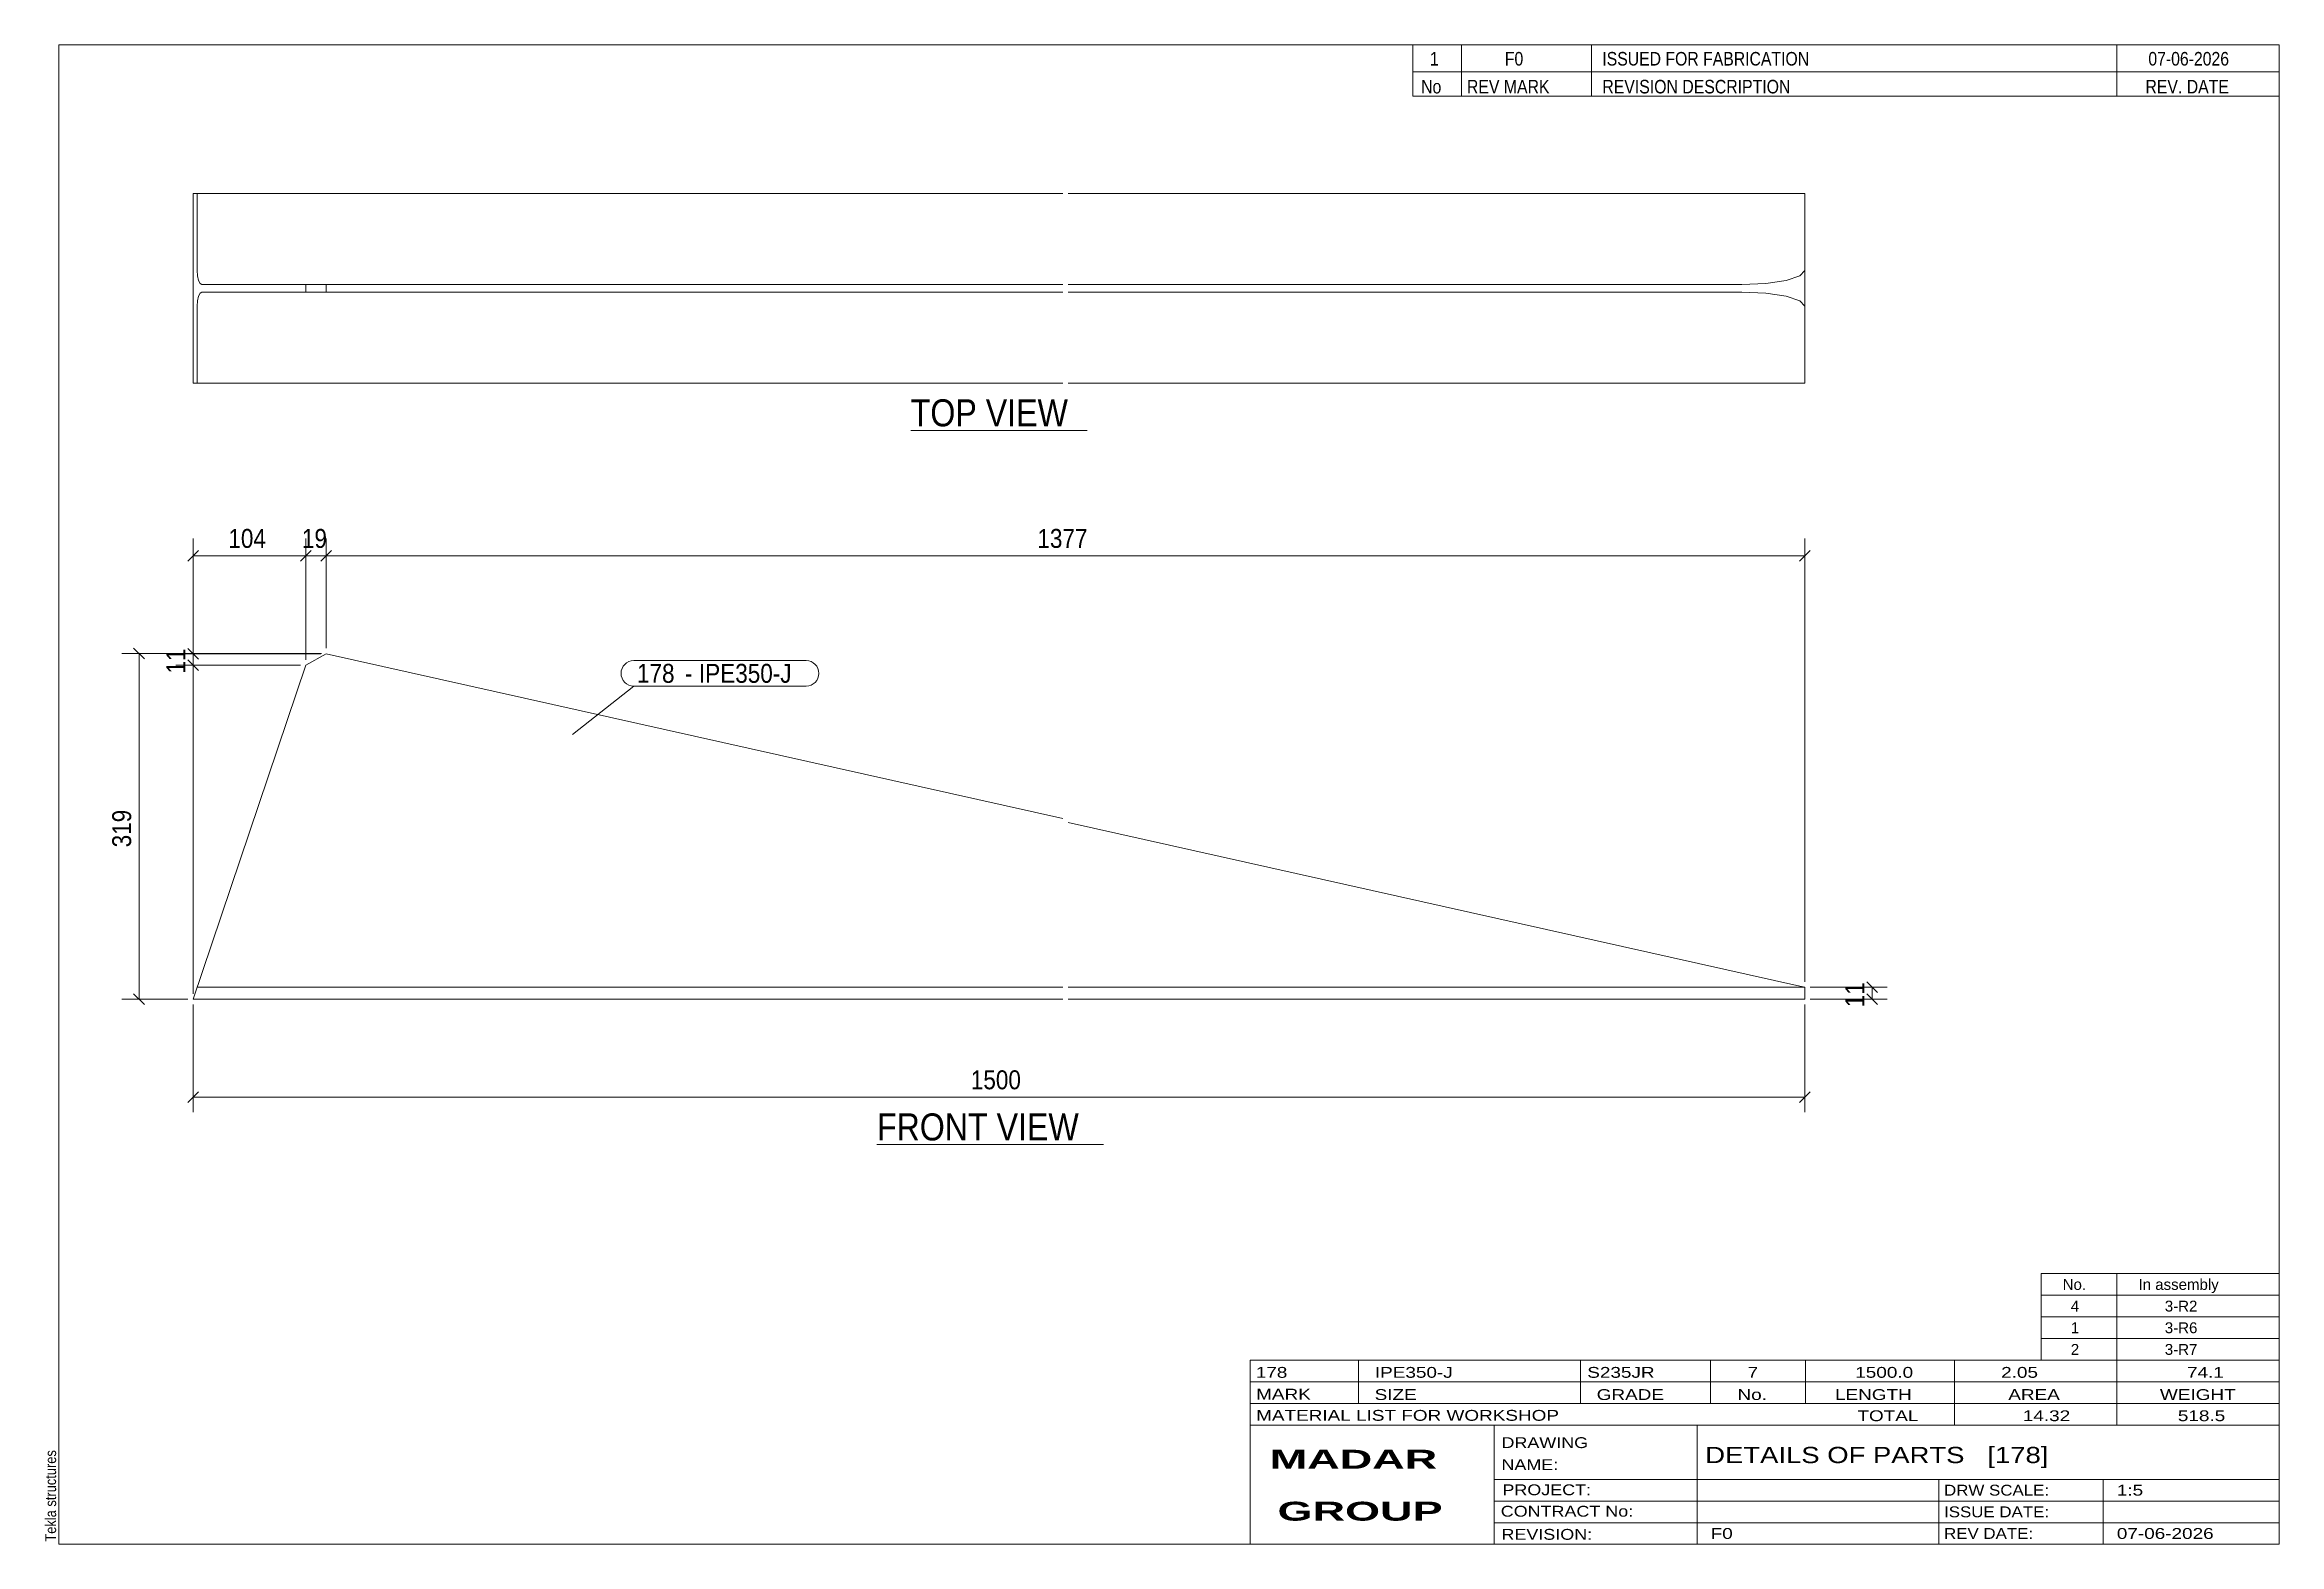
# Model space of a CAD drawing. Header units: millimetres. Extents: x 2 to 415, y 5 to 282.
import ezdxf

# ---------------------------------------------------------------- set-up
doc = ezdxf.new("R2010")
doc.units = ezdxf.units.MM
doc.linetypes.add('XKITLINE00', pattern=[0])
for name, color, linetype, lineweight in [('Dimensions', 7, 'Continuous', 0), ('DrawingSheet', 5, 'Continuous', 0), ('OtherObjectType', 7, 'Continuous', 0), ('Part', 2, 'Continuous', 0), ('PartMark', 7, 'Continuous', 0)]:
    doc.layers.add(name, color=color, linetype=linetype, lineweight=lineweight)
doc.styles.add('ARIAL', font='ARIAL.TTF')
doc.styles.add('ARIAL_BOLD', font='ARIALBD.TTF')
doc.styles.add('ARIAL_NARROW', font='ARIALN.TTF')

# ---------------------------------------------------------------- blocks, each defined once
blk = doc.blocks.new('*A1')
at = {"layer": 'Part', "color": 2, "linetype": 'XKITLINE00', "lineweight": 0}
for p, q in [((54.38, 169.5), (50.6, 167.37)), ((190.38, 139.08), (54.38, 169.5)), ((50.6, 167.37), (29.81, 105.7)), ((326.49, 108.1), (191.38, 138.31)), ((190.38, 107.9), (30.55, 107.9)), ((327.38, 107.9), (191.38, 107.9)), ((326.49, 108.1), (327.38, 107.9)), ((327.38, 105.7), (327.38, 107.9)), ((29.81, 105.7), (190.38, 105.7)), ((191.38, 105.7), (327.38, 105.7))]:
    blk.add_line(p, q, dxfattribs=at)
blk = doc.blocks.new('*A2')
at = {"layer": 'Part', "color": 2, "linetype": 'XKITLINE00', "lineweight": 0}
for p, q in [((29.81, 219.5), (29.81, 254.5)), ((190.38, 254.5), (29.81, 254.5)), ((30.55, 240.3), (30.55, 254.5)), ((327.38, 254.5), (191.38, 254.5)), ((327.38, 219.5), (327.38, 254.5)), ((30.62, 239.31), (30.55, 240.3)), ((327.38, 240.3), (326.49, 239.31)), ((30.81, 238.46), (30.62, 239.31)), ((30.62, 234.69), (30.81, 235.54)), ((31.09, 237.9), (30.81, 238.46)), ((30.81, 235.54), (31.09, 236.1)), ((31.43, 237.7), (31.09, 237.9)), ((31.09, 236.1), (31.43, 236.3)), ((190.38, 237.7), (31.43, 237.7)), ((190.38, 236.3), (31.43, 236.3)), ((50.6, 236.3), (50.6, 237.7)), ((54.38, 236.3), (54.38, 237.7)), ((315.75, 237.7), (191.38, 237.7)), ((315.75, 236.3), (191.38, 236.3)), ((320.2, 237.9), (315.75, 237.7)), ((315.75, 236.3), (320.2, 236.1)), ((323.97, 238.46), (320.2, 237.9)), ((320.2, 236.1), (323.97, 235.54)), ((326.49, 239.31), (323.97, 238.46)), ((323.97, 235.54), (326.49, 234.69)), ((30.55, 233.7), (30.62, 234.69)), ((30.55, 219.5), (30.55, 233.7)), ((326.49, 234.69), (327.38, 233.7)), ((190.38, 219.5), (29.81, 219.5)), ((327.38, 219.5), (191.38, 219.5))]:
    blk.add_line(p, q, dxfattribs=at)
blk = doc.blocks.new('*A3')
at = {"layer": 'DrawingSheet', "color": 5, "linetype": 'XKITLINE00', "lineweight": 0}
for p, q in [((415, 282), (5, 282)), ((5, 282), (5, 5)), ((415, 5), (415, 282)), ((5, 5), (415, 5))]:
    blk.add_line(p, q, dxfattribs=at)
at = {"layer": 'DrawingSheet', "color": 5, "style": 'ARIAL', "width": 0.85}
blk.add_text('Tekla structures', height=2, rotation=90, dxfattribs=at).set_placement((4.5, 5.5))
blk = doc.blocks.new('*A4')
at = {"layer": 'OtherObjectType', "color": 7, "linetype": 'XKITLINE00', "lineweight": 0}
for p, q in [((371, 55), (415, 55)), ((371, 51), (371, 55)), ((385, 51), (385, 55)), ((415, 51), (415, 55)), ((371, 51), (415, 51)), ((371, 47), (371, 51)), ((385, 47), (385, 51)), ((415, 47), (415, 51)), ((371, 47), (415, 47)), ((371, 43), (371, 47)), ((385, 43), (385, 47)), ((415, 43), (415, 47)), ((371, 43), (415, 43)), ((371, 39), (371, 43)), ((385, 39), (385, 43)), ((415, 39), (415, 43)), ((371, 39), (415, 39))]:
    blk.add_line(p, q, dxfattribs=at)
at = {"layer": 'OtherObjectType', "color": 7, "style": 'ARIAL_NARROW', "width": 1.211571}
for s, p in [('No.', (375, 52)), ('In assembly', (389, 52)), ('4', (376.5, 48)), ('3-R2', (393.86, 48)), ('1', (376.5, 44)), ('3-R6', (393.86, 44)), ('2', (376.5, 40)), ('3-R7', (393.86, 40))]:
    blk.add_text(s, height=2, dxfattribs=at).set_placement(p)
blk = doc.blocks.new('*A5')
at = {"layer": 'OtherObjectType', "color": 7, "linetype": 'XKITLINE00', "lineweight": 0}
for p, q in [((255, 282), (415, 282)), ((415, 282), (255, 282)), ((255, 282), (255, 277)), ((264, 282), (264, 277)), ((288, 282), (288, 277)), ((385, 282), (385, 277)), ((415, 282), (415, 277)), ((255, 277), (415, 277)), ((255, 277), (255, 272.5)), ((255, 277), (415, 277)), ((264, 277), (264, 272.5)), ((288, 277), (288, 272.5)), ((385, 277), (385, 272.5)), ((415, 277), (415, 272.5)), ((415, 272.5), (255, 272.5))]:
    blk.add_line(p, q, dxfattribs=at)
at = {"layer": 'OtherObjectType', "color": 7, "style": 'ARIAL_NARROW'}
for s, width, p in [('1', 1.017001, (258.16, 278.15)), ('F0', 1.017001, (272, 278.15)), ('ISSUED FOR FABRICATION', 1.017001, (290, 278.15)), ('07-06-2026', 1.017001, (390.82, 278.15)), ('No', 1.02, (256.54, 273)), ('REV MARK', 1.02, (265, 273)), ('REVISION DESCRIPTION', 1.02, (290, 273)), ('REV. DATE', 1.02, (390.28, 273))]:
    blk.add_text(s, height=2.5, dxfattribs=dict(at, width=width)).set_placement(p)
blk = doc.blocks.new('*A6')
at = {"layer": 'OtherObjectType', "color": 7, "linetype": 'XKITLINE00', "lineweight": 0}
for p, q in [((225, 39), (415, 39)), ((225, 39), (225, 35)), ((225, 39), (415, 39)), ((245, 35), (245, 39)), ((286, 35), (286, 39)), ((310, 35), (310, 39)), ((327.5, 35), (327.5, 39)), ((355, 35), (355, 39)), ((385, 35), (385, 39)), ((415, 35), (415, 39)), ((225, 35), (415, 35)), ((225, 35), (225, 5)), ((225, 35), (415, 35)), ((245, 31), (245, 35)), ((286, 31), (286, 35)), ((310, 31), (310, 35)), ((327.5, 31), (327.5, 35)), ((355, 31), (355, 35)), ((385, 31), (385, 35)), ((415, 31), (415, 35)), ((225, 31), (415, 31)), ((355, 27), (355, 31)), ((385, 27), (385, 31)), ((415, 27), (415, 31)), ((225, 27), (415, 27)), ((270, 21), (270, 27)), ((307.5, 17), (307.5, 27)), ((415, 21), (415, 27)), ((270, 21), (270, 5)), ((415, 17), (415, 21)), ((270, 17), (415, 17)), ((307.5, 5), (307.5, 17)), ((352.16, 13), (352.16, 17)), ((382.5, 5), (382.5, 17)), ((415, 13), (415, 17)), ((270, 13), (415, 13)), ((352.16, 5), (352.16, 13)), ((415, 9), (415, 13)), ((270, 9), (415, 9)), ((415, 5), (415, 9)), ((225, 5), (415, 5)), ((262.5, 5), (415, 5))]:
    blk.add_line(p, q, dxfattribs=at)
at = {"layer": 'OtherObjectType', "color": 7, "style": 'ARIAL_NARROW'}
for s, height, width, p in [('178', 2, 1.525501, (226.01, 35.76)), ('IPE350-J', 2, 1.525501, (248, 35.76)), ('S235JR', 2, 1.525501, (287.22, 35.76)), ('7', 2, 1.525501, (316.82, 35.76)), ('1500.0', 2, 1.525501, (336.7, 35.76)), ('2.05', 2, 1.525501, (363.64, 35.76)), ('74.1', 2, 1.525501, (397.96, 35.76)), ('MARK', 2, 1.525501, (226.08, 31.73)), ('SIZE', 2, 1.525501, (247.96, 31.66)), ('GRADE', 2, 1.525501, (288.96, 31.66)), ('No.', 2, 1.525501, (314.96, 31.66)), ('LENGTH', 2, 1.525501, (332.96, 31.66)), ('AREA', 2, 1.525501, (364.96, 31.66)), ('WEIGHT', 2, 1.525501, (392.96, 31.66)), ('MATERIAL LIST FOR WORKSHOP', 2, 1.525501, (226.08, 27.82)), ('TOTAL', 2, 1.525501, (337.1, 27.75)), ('14.32', 2, 1.525501, (367.64, 27.75)), ('518.5', 2, 1.525501, (396.27, 27.75)), ('DRAWING', 2, 1.445, (271.38, 22.78)), ('NAME:', 2, 1.445, (271.38, 18.72)), ('DETAILS OF PARTS   [178]', 3, 1.474651, (309, 20)), ('PROJECT:', 2, 1.445, (271.55, 14.07)), ('DRW SCALE:', 2, 1.36, (353.1, 14)), ('1:5', 2, 1.525501, (385, 14)), ('CONTRACT No:', 2, 1.445, (271.25, 10.11)), ('ISSUE DATE:', 2, 1.36, (353.1, 10)), ('REVISION:', 2, 1.445, (271.38, 5.84)), ('F0', 2, 1.525501, (310, 6)), ('REV DATE:', 2, 1.36, (353.1, 6)), ('07-06-2026', 2, 1.525501, (385, 6))]:
    blk.add_text(s, height=height, dxfattribs=dict(at, width=width)).set_placement(p)
at = {"layer": 'OtherObjectType', "color": 1, "style": 'ARIAL_BOLD', "width": 1.7}
for s, p in [('MADAR ', (228.58, 18.97)), ('GROUP', (230.03, 9.37))]:
    blk.add_text(s, height=3.5, dxfattribs=at).set_placement(p)
blk = doc.blocks.new('*A7')
at = {"layer": 'Dimensions', "color": 7, "linetype": 'XKITLINE00', "lineweight": 0}
for p, q in [((53.49, 169.56), (16.61, 169.56)), ((18.82, 170.55), (20.8, 168.57)), ((19.81, 105.7), (19.81, 169.56)), ((28.81, 105.7), (16.61, 105.7)), ((18.82, 106.69), (20.8, 104.71))]:
    blk.add_line(p, q, dxfattribs=at)
at = {"layer": 'Dimensions', "color": 3}
for p in [(19.81, 169.56), (19.81, 105.7)]:
    blk.add_point(p, dxfattribs=at)
at = {"layer": 'Dimensions', "color": 3, "style": 'ARIAL', "width": 0.85}
blk.add_text('319', height=3.5, rotation=90.0002, dxfattribs=at).set_placement((18.36, 133.74))
blk = doc.blocks.new('*A8')
at = {"layer": 'Dimensions', "color": 7, "linetype": 'XKITLINE00', "lineweight": 0}
for p, q in [((328.38, 107.9), (342.61, 107.9)), ((338.82, 108.89), (340.8, 106.91)), ((339.81, 105.7), (339.81, 107.9)), ((328.38, 105.7), (342.61, 105.7)), ((338.82, 106.69), (340.8, 104.71))]:
    blk.add_line(p, q, dxfattribs=at)
at = {"layer": 'Dimensions', "color": 3}
for p in [(339.81, 107.9), (339.81, 105.7)]:
    blk.add_point(p, dxfattribs=at)
at = {"layer": 'Dimensions', "color": 3, "style": 'ARIAL', "width": 0.85}
blk.add_text('11', height=3.5, rotation=90.0002, dxfattribs=at).set_placement((338.36, 104.2))
blk = doc.blocks.new('*A9')
at = {"layer": 'Dimensions', "color": 7, "linetype": 'XKITLINE00', "lineweight": 0}
for p, q in [((53.38, 169.5), (26.61, 169.5)), ((28.82, 170.49), (30.8, 168.51)), ((29.81, 167.37), (29.81, 169.5)), ((49.6, 167.37), (26.61, 167.37)), ((28.82, 168.36), (30.8, 166.38))]:
    blk.add_line(p, q, dxfattribs=at)
at = {"layer": 'Dimensions', "color": 3}
for p in [(29.81, 169.5), (29.81, 167.37)]:
    blk.add_point(p, dxfattribs=at)
at = {"layer": 'Dimensions', "color": 3, "style": 'ARIAL', "width": 0.85}
blk.add_text('11', height=3.5, rotation=90.0002, dxfattribs=at).set_placement((28.36, 165.84))
blk = doc.blocks.new('*A10')
at = {"layer": 'Dimensions', "color": 7, "linetype": 'XKITLINE00', "lineweight": 0}
for p, q in [((29.81, 104.7), (29.81, 84.8)), ((327.38, 104.7), (327.38, 84.8)), ((30.8, 88.59), (28.82, 86.61)), ((29.81, 87.6), (327.38, 87.6)), ((328.37, 88.59), (326.39, 86.61))]:
    blk.add_line(p, q, dxfattribs=at)
at = {"layer": 'Dimensions', "color": 3}
for p in [(29.81, 87.6), (327.38, 87.6)]:
    blk.add_point(p, dxfattribs=at)
at = {"layer": 'Dimensions', "color": 3, "style": 'ARIAL', "width": 0.85}
blk.add_text('1500', height=3.5, dxfattribs=at).set_placement((173.4, 89.05))
blk = doc.blocks.new('*A11')
at = {"layer": 'Dimensions', "color": 7, "linetype": 'XKITLINE00', "lineweight": 0}
for p, q in [((29.81, 106.7), (29.81, 190.8)), ((50.6, 168.37), (50.6, 190.8)), ((30.8, 188.59), (28.82, 186.61)), ((29.81, 187.6), (50.6, 187.6)), ((51.59, 188.59), (49.61, 186.61))]:
    blk.add_line(p, q, dxfattribs=at)
at = {"layer": 'Dimensions', "color": 3}
for p in [(29.81, 187.6), (50.6, 187.6)]:
    blk.add_point(p, dxfattribs=at)
at = {"layer": 'Dimensions', "color": 3, "style": 'ARIAL', "width": 0.85}
blk.add_text('104', height=3.5, dxfattribs=at).set_placement((36.31, 189.05))
blk = doc.blocks.new('*A12')
at = {"layer": 'Dimensions', "color": 7, "linetype": 'XKITLINE00', "lineweight": 0}
for p, q in [((50.6, 168.37), (50.6, 190.8)), ((54.38, 170.5), (54.38, 190.8)), ((51.59, 188.59), (49.61, 186.61)), ((50.6, 187.6), (54.38, 187.6)), ((55.37, 188.59), (53.39, 186.61))]:
    blk.add_line(p, q, dxfattribs=at)
at = {"layer": 'Dimensions', "color": 3}
for p in [(50.6, 187.6), (54.38, 187.6)]:
    blk.add_point(p, dxfattribs=at)
at = {"layer": 'Dimensions', "color": 3, "style": 'ARIAL', "width": 0.85}
blk.add_text('19', height=3.5, dxfattribs=at).set_placement((49.89, 189.05))
blk = doc.blocks.new('*A13')
at = {"layer": 'Dimensions', "color": 7, "linetype": 'XKITLINE00', "lineweight": 0}
for p, q in [((54.38, 170.5), (54.38, 190.8)), ((327.38, 108.9), (327.38, 190.8)), ((55.37, 188.59), (53.39, 186.61)), ((54.38, 187.6), (327.38, 187.6)), ((328.37, 188.59), (326.39, 186.61))]:
    blk.add_line(p, q, dxfattribs=at)
at = {"layer": 'Dimensions', "color": 3}
for p in [(54.38, 187.6), (327.38, 187.6)]:
    blk.add_point(p, dxfattribs=at)
at = {"layer": 'Dimensions', "color": 3, "style": 'ARIAL', "width": 0.85}
blk.add_text('1377', height=3.5, dxfattribs=at).set_placement((185.69, 189.05))
blk = doc.blocks.new('*A14')
at = {"layer": 'PartMark', "color": 7, "linetype": 'XKITLINE00', "lineweight": 0}
for p, q in [((111.16, 168.23), (143, 168.23)), ((99.85, 154.57), (111.16, 163.53)), ((111.16, 163.53), (143, 163.53))]:
    blk.add_line(p, q, dxfattribs=at)
for centre, start, end in [((111.16, 165.88), 90, 270), ((143, 165.88), 270, 90)]:
    blk.add_arc(centre, 2.35, start, end, dxfattribs=at)
at = {"layer": 'PartMark', "color": 1, "style": 'ARIAL', "width": 0.85}
blk.add_text('178', height=3.5, dxfattribs=at).set_placement((111.76, 164.13))
at = {"layer": 'PartMark', "color": 3, "style": 'ARIAL', "width": 0.85}
for s, p in [('-', (120.6, 164.13)), ('IPE350-J', (123.2, 164.13))]:
    blk.add_text(s, height=3.5, dxfattribs=at).set_placement(p)
blk = doc.blocks.new('*A15')
at = {"layer": 'OtherObjectType', "color": 7, "linetype": 'XKITLINE00', "lineweight": 0}
blk.add_line((156.06, 78.85), (197.91, 78.85), dxfattribs=at)
at = {"layer": 'OtherObjectType', "color": 3, "style": 'ARIAL', "width": 0.85}
blk.add_text('FRONT VIEW', height=5, dxfattribs=at).set_placement((156.06, 79.6))
blk = doc.blocks.new('*A16')
at = {"layer": 'OtherObjectType', "color": 7, "linetype": 'XKITLINE00', "lineweight": 0}
blk.add_line((162.3, 210.75), (194.9, 210.75), dxfattribs=at)
at = {"layer": 'OtherObjectType', "color": 3, "style": 'ARIAL', "width": 0.85}
blk.add_text('TOP VIEW', height=5, dxfattribs=at).set_placement((162.3, 211.5))

msp = doc.modelspace()

# ---------------------------------------------------------------- block references
at = {"lineweight": 0}
for name in ['*A3', '*A5', '*A2', '*A16', '*A11', '*A12', '*A13', '*A7', '*A9', '*A1', '*A14', '*A8', '*A10', '*A15', '*A4', '*A6']:
    msp.add_blockref(name, (0, 0), dxfattribs=at)

doc.saveas('drawing.dxf')
